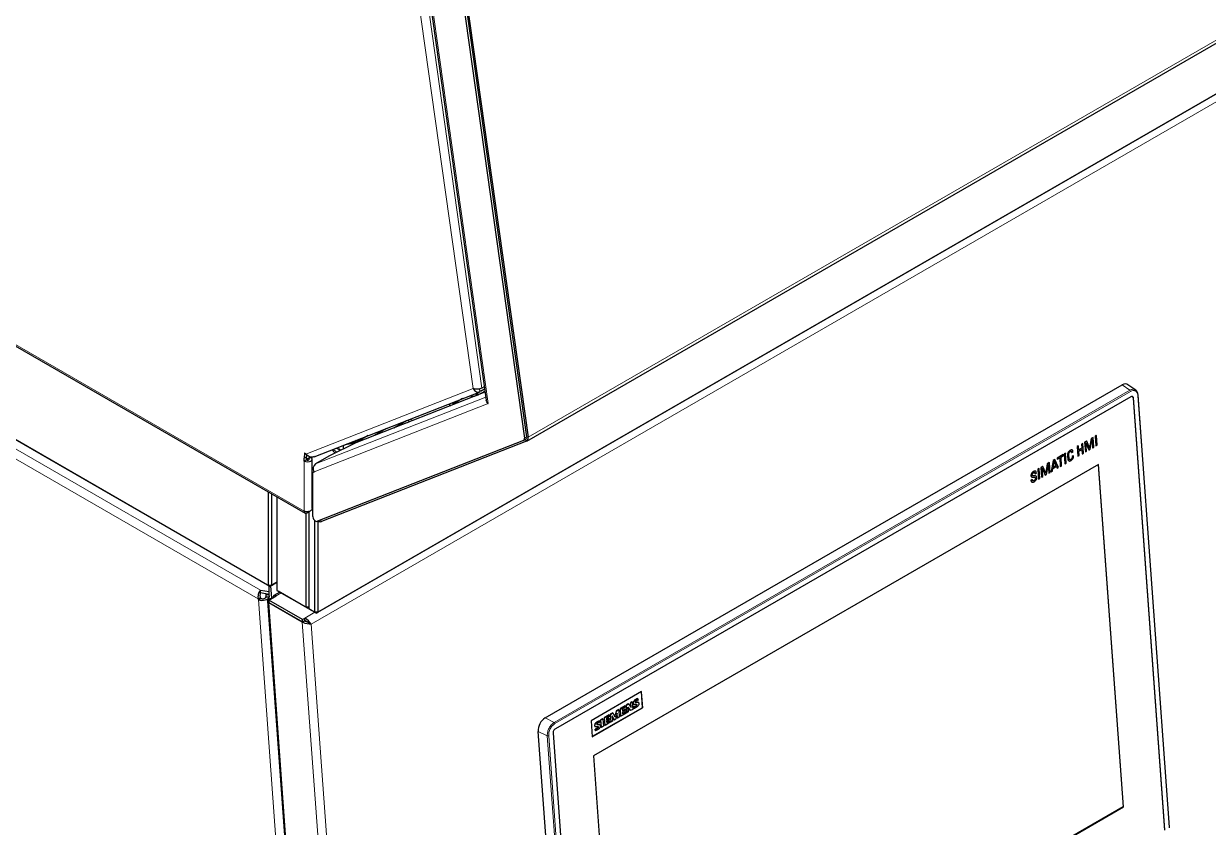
# Model space of a CAD drawing. Header units: millimetres. Extents: x -218071 to -203542, y 15363 to 51382.
# Drawn here: x -217064.8 to -217007.4, y 50936.7 to 50975.7 of the extents above; entities that cross this region are included whole.
import ezdxf

# ---------------------------------------------------------------- set-up
doc = ezdxf.new("R2010")
doc.units = ezdxf.units.MM
doc.header["$LTSCALE"] = 4
doc.layers.add('TPF-EQUIPEMENT', color=7, linetype='Continuous')

msp = doc.modelspace()

# ---------------------------------------------------------------- linework, layer by layer
at = {"layer": 'TPF-EQUIPEMENT', "color": 7, "linetype": 'Continuous', "lineweight": 25}
for p, q in [((-217049.464, 51019.2), (-217040.537, 50955.584)), ((-217049.358, 51019.261), (-217040.431, 50955.645)), ((-217049.283, 51019.203), (-217040.362, 50955.619)), ((-217050.655, 51016.3), (-217042.393, 50957.421)), ((-217121.962, 50992.793), (-217051.172, 50951.937)), ((-217121.746, 50988.141), (-217052.945, 50948.432)), ((-217052.874, 50948.391), (-217121.675, 50988.1)), ((-217040.421, 50955.438), (-216992.373, 50983.168)), ((-217002.899, 50974.639), (-217050.628, 50947.092)), ((-217050.558, 50947.133), (-217002.828, 50974.68)), ((-217039.535, 50942.01), (-217011.559, 50958.156)), ((-217010.903, 50957.911), (-217011.276, 50958.168)), ((-217050.73, 50954.676), (-217042.687, 50957.828)), ((-217042.448, 50957.806), (-217048.717, 50955.349)), ((-217043.187, 50957.632), (-217042.948, 50957.61)), ((-217042.784, 50957.79), (-217042.924, 50957.62)), ((-217042.817, 50957.669), (-217042.454, 50957.856)), ((-217042.661, 50957.841), (-217042.729, 50957.974)), ((-217042.468, 50957.952), (-217042.661, 50957.841)), ((-217042.484, 50958.065), (-217042.6, 50957.998)), ((-217011.134, 50957.587), (-217039.037, 50941.483)), ((-217009.256, 50936.706), (-217010.777, 50957.656)), ((-217044.217, 50957.228), (-217044.098, 50957.16)), ((-217044.049, 50957.294), (-217043.93, 50957.226)), ((-217043.533, 50957.496), (-217043.966, 50957.247)), ((-217011.03, 50957.525), (-217009.51, 50936.577)), ((-217009.483, 50936.565), (-217011.004, 50957.512)), ((-217046.87, 50956.073), (-217046.247, 50956.433)), ((-217046.211, 50956.447), (-217046.092, 50956.378)), ((-217047.227, 50956.049), (-217047.849, 50955.689)), ((-217046.209, 50956.332), (-217046.111, 50956.389)), ((-217040.586, 50955.459), (-217050.571, 50951.545)), ((-217040.434, 50955.431), (-217050.38, 50951.533)), ((-217048.776, 50955.322), (-217049.951, 50954.738)), ((-217048.108, 50955.703), (-217048.733, 50955.343)), ((-217048.606, 50955.416), (-217048.606, 50955.508)), ((-217040.577, 50955.463), (-217040.471, 50955.524)), ((-217013.472, 50955.324), (-217013.529, 50955.291)), ((-217013.529, 50955.291), (-217013.514, 50955.089)), ((-217013.529, 50955.291), (-217013.522, 50955.287)), ((-217013.465, 50955.32), (-217013.522, 50955.287)), ((-217013.522, 50955.287), (-217013.507, 50955.086)), ((-217013.472, 50955.324), (-217013.465, 50955.32)), ((-217013.431, 50954.853), (-217013.465, 50955.32)), ((-217013.285, 50955.432), (-217013.377, 50955.378)), ((-217013.377, 50955.378), (-217013.343, 50954.911)), ((-217013.377, 50955.378), (-217013.37, 50955.375)), ((-217013.278, 50955.428), (-217013.37, 50955.375)), ((-217013.37, 50955.375), (-217013.336, 50954.908)), ((-217013.313, 50955.354), (-217013.162, 50955.009)), ((-217013.283, 50954.939), (-217013.313, 50955.354)), ((-217013.312, 50955.339), (-217013.169, 50955.012)), ((-217013.285, 50955.432), (-217013.278, 50955.428)), ((-217013.138, 50955.101), (-217013.278, 50955.428)), ((-217013.064, 50955.559), (-217013.144, 50955.113)), ((-217013.057, 50955.556), (-217013.138, 50955.101)), ((-217013.108, 50955.04), (-217013.015, 50955.526)), ((-217012.969, 50955.614), (-217013.064, 50955.559)), ((-217013.064, 50955.559), (-217013.057, 50955.556)), ((-217012.962, 50955.611), (-217013.057, 50955.556)), ((-217013.02, 50955.501), (-217012.992, 50955.114)), ((-217013.015, 50955.526), (-217012.984, 50955.111)), ((-217012.969, 50955.614), (-217012.962, 50955.611)), ((-217012.928, 50955.144), (-217012.962, 50955.611)), ((-217012.817, 50955.702), (-217012.873, 50955.669)), ((-217012.873, 50955.669), (-217012.84, 50955.202)), ((-217012.873, 50955.669), (-217012.866, 50955.666)), ((-217012.81, 50955.699), (-217012.866, 50955.666)), ((-217012.866, 50955.666), (-217012.833, 50955.199)), ((-217012.817, 50955.702), (-217012.81, 50955.699)), ((-217012.776, 50955.232), (-217012.81, 50955.699)), ((-217051.201, 50954.854), (-217051.206, 50954.612)), ((-217051.201, 50954.854), (-217051.161, 50954.87)), ((-217051.161, 50954.87), (-217051.126, 50954.803)), ((-217051.098, 50954.77), (-217051.1, 50954.673)), ((-217050.017, 50954.703), (-217050.66, 50954.332)), ((-217049.313, 50955.212), (-217049.327, 50955.226)), ((-217049.313, 50955.055), (-217049.313, 50955.212)), ((-217014.416, 50954.779), (-217014.707, 50954.611)), ((-217014.409, 50954.776), (-217014.7, 50954.607)), ((-217014.522, 50954.656), (-217014.405, 50954.724)), ((-217014.416, 50954.779), (-217014.409, 50954.776)), ((-217014.405, 50954.724), (-217014.409, 50954.776)), ((-217014.308, 50954.841), (-217014.365, 50954.808)), ((-217014.365, 50954.808), (-217014.331, 50954.341)), ((-217014.365, 50954.808), (-217014.358, 50954.805)), ((-217014.301, 50954.838), (-217014.358, 50954.805)), ((-217014.358, 50954.805), (-217014.324, 50954.338)), ((-217014.308, 50954.841), (-217014.301, 50954.838)), ((-217014.267, 50954.371), (-217014.301, 50954.838)), ((-217014.007, 50954.881), (-217014, 50954.877)), ((-217014, 50954.877), (-217013.941, 50954.911)), ((-217013.927, 50954.718), (-217013.986, 50954.684)), ((-217013.92, 50954.715), (-217013.979, 50954.681)), ((-217013.927, 50954.718), (-217013.92, 50954.715)), ((-217013.687, 50955.2), (-217013.743, 50955.167)), ((-217013.743, 50955.167), (-217013.71, 50954.7)), ((-217013.743, 50955.167), (-217013.736, 50955.164)), ((-217013.68, 50955.196), (-217013.736, 50955.164)), ((-217013.736, 50955.164), (-217013.702, 50954.697)), ((-217013.702, 50954.697), (-217013.646, 50954.729)), ((-217013.687, 50955.2), (-217013.68, 50955.196)), ((-217013.665, 50954.995), (-217013.68, 50955.196)), ((-217013.514, 50955.089), (-217013.665, 50955.002)), ((-217013.507, 50955.086), (-217013.665, 50954.995)), ((-217013.661, 50954.943), (-217013.504, 50955.034)), ((-217013.646, 50954.729), (-217013.661, 50954.943)), ((-217013.514, 50955.089), (-217013.507, 50955.086)), ((-217013.51, 50955.03), (-217013.495, 50954.824)), ((-217013.504, 50955.034), (-217013.488, 50954.82)), ((-217013.495, 50954.824), (-217013.488, 50954.82)), ((-217013.488, 50954.82), (-217013.431, 50954.853)), ((-217013.336, 50954.908), (-217013.343, 50954.911)), ((-217013.336, 50954.908), (-217013.283, 50954.939)), ((-217013.169, 50955.012), (-217013.162, 50955.009)), ((-217013.162, 50955.009), (-217013.108, 50955.04)), ((-217012.992, 50955.114), (-217012.984, 50955.111)), ((-217012.984, 50955.111), (-217012.928, 50955.144)), ((-217012.833, 50955.199), (-217012.84, 50955.202)), ((-217012.833, 50955.199), (-217012.776, 50955.232)), ((-217051.1, 50954.673), (-217051.206, 50954.612)), ((-217051.206, 50954.465), (-217051.206, 50954.612)), ((-217051.1, 50954.526), (-217051.206, 50954.465)), ((-217051.1, 50954.526), (-217051.1, 50954.673)), ((-217050.903, 50954.661), (-217051.1, 50954.547)), ((-217050.994, 50954.588), (-217051.1, 50954.526)), ((-217050.994, 50954.588), (-217050.888, 50954.649)), ((-217050.822, 50952.168), (-217050.822, 50954.557)), ((-217012.704, 50954.294), (-217037.184, 50940.165)), ((-217015.407, 50954.207), (-217015.499, 50954.154)), ((-217015.499, 50954.154), (-217015.465, 50953.687)), ((-217015.499, 50954.154), (-217015.492, 50954.151)), ((-217015.4, 50954.204), (-217015.492, 50954.151)), ((-217015.492, 50954.151), (-217015.458, 50953.683)), ((-217015.435, 50954.129), (-217015.284, 50953.784)), ((-217015.405, 50953.714), (-217015.435, 50954.129)), ((-217015.407, 50954.207), (-217015.4, 50954.204)), ((-217015.26, 50953.876), (-217015.4, 50954.204)), ((-217015.186, 50954.335), (-217015.266, 50953.889)), ((-217015.179, 50954.331), (-217015.26, 50953.876)), ((-217015.23, 50953.815), (-217015.136, 50954.302)), ((-217015.09, 50954.39), (-217015.186, 50954.335)), ((-217015.186, 50954.335), (-217015.179, 50954.331)), ((-217015.083, 50954.386), (-217015.179, 50954.331)), ((-217015.141, 50954.276), (-217015.113, 50953.89)), ((-217015.136, 50954.302), (-217015.106, 50953.886)), ((-217015.09, 50954.39), (-217015.083, 50954.386)), ((-217015.049, 50953.919), (-217015.083, 50954.386)), ((-217014.898, 50954.501), (-217015.005, 50953.952)), ((-217014.891, 50954.497), (-217014.998, 50953.949)), ((-217014.915, 50954.113), (-217014.743, 50954.212)), ((-217014.905, 50954.172), (-217014.852, 50954.462)), ((-217014.762, 50954.255), (-217014.905, 50954.172)), ((-217014.904, 50954.18), (-217014.769, 50954.258)), ((-217014.825, 50954.543), (-217014.898, 50954.501)), ((-217014.898, 50954.501), (-217014.891, 50954.497)), ((-217014.818, 50954.539), (-217014.891, 50954.497)), ((-217014.769, 50954.258), (-217014.854, 50954.453)), ((-217014.852, 50954.462), (-217014.762, 50954.255)), ((-217014.825, 50954.543), (-217014.818, 50954.539)), ((-217014.639, 50954.156), (-217014.818, 50954.539)), ((-217014.769, 50954.258), (-217014.762, 50954.255)), ((-217014.748, 50954.209), (-217014.709, 50954.123)), ((-217014.743, 50954.212), (-217014.702, 50954.12)), ((-217014.707, 50954.611), (-217014.704, 50954.559)), ((-217014.707, 50954.611), (-217014.7, 50954.607)), ((-217014.696, 50954.556), (-217014.704, 50954.559)), ((-217014.702, 50954.12), (-217014.639, 50954.156)), ((-217014.696, 50954.556), (-217014.7, 50954.607)), ((-217014.696, 50954.556), (-217014.579, 50954.623)), ((-217014.586, 50954.62), (-217014.556, 50954.211)), ((-217014.579, 50954.623), (-217014.549, 50954.208)), ((-217014.556, 50954.211), (-217014.549, 50954.208)), ((-217014.549, 50954.208), (-217014.492, 50954.241)), ((-217014.492, 50954.241), (-217014.522, 50954.656)), ((-217014.324, 50954.338), (-217014.331, 50954.341)), ((-217014.324, 50954.338), (-217014.267, 50954.371)), ((-217013.986, 50954.684), (-217013.979, 50954.681)), ((-217013.702, 50954.697), (-217013.71, 50954.7)), ((-217012.717, 50954.286), (-217011.513, 50937.701)), ((-217011.499, 50937.694), (-217012.704, 50954.294)), ((-217050.804, 50953.689), (-217050.822, 50953.699)), ((-217050.804, 50953.884), (-217050.804, 50951.804)), ((-217050.741, 50953.954), (-217050.783, 50953.93)), ((-217050.729, 50953.932), (-217050.737, 50953.927)), ((-217050.737, 50953.927), (-217050.729, 50953.93)), ((-217050.729, 50953.93), (-217050.736, 50953.944)), ((-217015.919, 50953.57), (-217015.975, 50953.537)), ((-217015.968, 50953.534), (-217015.912, 50953.567)), ((-217015.919, 50953.57), (-217015.912, 50953.567)), ((-217015.765, 50953.748), (-217015.865, 50953.75)), ((-217015.758, 50953.744), (-217015.858, 50953.747)), ((-217015.784, 50953.857), (-217015.777, 50953.854)), ((-217015.777, 50953.854), (-217015.717, 50953.888)), ((-217015.736, 50953.735), (-217015.765, 50953.748)), ((-217015.765, 50953.748), (-217015.758, 50953.744)), ((-217015.594, 50954.099), (-217015.651, 50954.066)), ((-217015.651, 50954.066), (-217015.617, 50953.599)), ((-217015.651, 50954.066), (-217015.644, 50954.063)), ((-217015.587, 50954.096), (-217015.644, 50954.063)), ((-217015.644, 50954.063), (-217015.61, 50953.596)), ((-217015.61, 50953.596), (-217015.617, 50953.599)), ((-217015.61, 50953.596), (-217015.553, 50953.629)), ((-217015.594, 50954.099), (-217015.587, 50954.096)), ((-217015.553, 50953.629), (-217015.587, 50954.096)), ((-217015.458, 50953.683), (-217015.465, 50953.687)), ((-217015.458, 50953.683), (-217015.405, 50953.714)), ((-217015.434, 50954.114), (-217015.291, 50953.787)), ((-217015.291, 50953.787), (-217015.284, 50953.784)), ((-217015.284, 50953.784), (-217015.23, 50953.815)), ((-217015.113, 50953.89), (-217015.106, 50953.886)), ((-217015.106, 50953.886), (-217015.049, 50953.919)), ((-217015.005, 50953.952), (-217014.998, 50953.949)), ((-217014.998, 50953.949), (-217014.94, 50953.982)), ((-217014.94, 50953.982), (-217014.915, 50954.113)), ((-217014.709, 50954.123), (-217014.702, 50954.12)), ((-217050.804, 50953.526), (-217050.822, 50953.536)), ((-217050.804, 50953.509), (-217050.822, 50953.52)), ((-217050.804, 50953.346), (-217050.822, 50953.356)), ((-217050.822, 50953.287), (-217050.804, 50953.276)), ((-217050.804, 50953.23), (-217050.822, 50953.241)), ((-217050.822, 50953.181), (-217050.804, 50953.191)), ((-217050.804, 50953.073), (-217050.822, 50953.083)), ((-217050.822, 50953.023), (-217050.804, 50953.033)), ((-217015.975, 50953.537), (-217015.968, 50953.534)), ((-217015.936, 50953.442), (-217015.927, 50953.438)), ((-217052.945, 50948.432), (-217052.945, 50952.96)), ((-217052.803, 50952.879), (-217052.803, 50948.432)), ((-217052.537, 50952.725), (-217052.537, 50948.194)), ((-217050.804, 50952.87), (-217050.822, 50952.86)), ((-217050.822, 50952.757), (-217050.804, 50952.746)), ((-217050.804, 50952.583), (-217050.822, 50952.593)), ((-217051.123, 50947.377), (-217051.123, 50951.932)), ((-217050.982, 50952.022), (-217050.982, 50947.296)), ((-217050.699, 50947.133), (-217050.699, 50951.586)), ((-217050.558, 50951.55), (-217050.558, 50947.133)), ((-217052.803, 50948.432), (-217052.945, 50948.432)), ((-217052.945, 50948.432), (-217052.874, 50948.391)), ((-217052.916, 50948.14), (-217052.915, 50948.415)), ((-217052.916, 50948.017), (-217052.914, 50948.415)), ((-217052.591, 50948.555), (-217052.874, 50948.391)), ((-217052.803, 50948.432), (-217052.874, 50948.391)), ((-217052.783, 50947.812), (-217052.827, 50948.418)), ((-217052.803, 50948.432), (-217052.537, 50948.586)), ((-217052.537, 50948.586), (-217052.591, 50948.555)), ((-217053.335, 50947.841), (-217053.441, 50947.78)), ((-217053.335, 50948.086), (-217053.335, 50948.208)), ((-217053.335, 50948.208), (-217052.916, 50948.14)), ((-217053.335, 50948.086), (-217052.916, 50948.017)), ((-217053.321, 50947.807), (-217053.335, 50947.841)), ((-217053.074, 50948.043), (-217053.074, 50947.984)), ((-217053.074, 50947.984), (-217052.924, 50947.992)), ((-217053.074, 50947.984), (-217053.065, 50947.876)), ((-217053.065, 50947.876), (-217052.916, 50947.884)), ((-217052.928, 50947.728), (-217052.574, 50947.932)), ((-217052.924, 50948.018), (-217052.924, 50947.992)), ((-217052.924, 50947.992), (-217052.916, 50947.884)), ((-217052.916, 50948.017), (-217052.916, 50948.14)), ((-217052.395, 50948.112), (-217052.687, 50947.943)), ((-217052.537, 50948.194), (-217051.123, 50947.377)), ((-217052.537, 50948.194), (-217052.467, 50948.153)), ((-217051.052, 50947.337), (-217052.467, 50948.153)), ((-217053.427, 50947.746), (-217053.441, 50947.78)), ((-217053.427, 50947.746), (-217053.321, 50947.807)), ((-217052.993, 50947.67), (-217048.012, 50879.037)), ((-217051.298, 50946.788), (-217052.928, 50947.728)), ((-217052.928, 50947.728), (-217052.928, 50947.606)), ((-217052.928, 50947.606), (-217051.298, 50946.665)), ((-217052.918, 50947.6), (-217052.928, 50947.594)), ((-217051.306, 50946.658), (-217052.928, 50947.594)), ((-217050.982, 50947.377), (-217051.123, 50947.377)), ((-217051.052, 50947.337), (-217051.123, 50947.377)), ((-217051.052, 50947.337), (-217050.982, 50947.377)), ((-217050.982, 50947.377), (-217051.052, 50947.337)), ((-217050.982, 50947.296), (-217050.699, 50947.133)), ((-217050.911, 50947.255), (-217050.982, 50947.296)), ((-217050.628, 50947.092), (-217050.911, 50947.255)), ((-217051.2, 50946.719), (-217051.306, 50946.658)), ((-217051.298, 50946.788), (-217051.182, 50946.854)), ((-217051.298, 50946.665), (-217051.298, 50946.788)), ((-217051.298, 50946.665), (-217051.182, 50946.732)), ((-217051.187, 50946.713), (-217051.279, 50946.646)), ((-217051.2, 50946.719), (-217051.202, 50946.72)), ((-217051.182, 50946.732), (-217051.182, 50946.854)), ((-217051.104, 50946.691), (-217051.12, 50946.682)), ((-217050.558, 50947.133), (-217050.699, 50947.133)), ((-217050.628, 50947.092), (-217050.699, 50947.133)), ((-217050.628, 50947.092), (-217050.558, 50947.133)), ((-217050.954, 50946.602), (-217051.008, 50946.628)), ((-217050.954, 50946.602), (-217050.874, 50946.564)), ((-217034.861, 50943.284), (-217037.308, 50941.872)), ((-217034.874, 50943.277), (-217034.818, 50942.507)), ((-217034.804, 50942.5), (-217034.861, 50943.284)), ((-217035.5, 50942.693), (-217035.606, 50942.632)), ((-217035.592, 50942.626), (-217035.486, 50942.687)), ((-217035.486, 50942.687), (-217035.5, 50942.693)), ((-217035.486, 50942.687), (-217035.357, 50942.515)), ((-217035.324, 50942.795), (-217035.389, 50942.758)), ((-217035.389, 50942.758), (-217035.372, 50942.535)), ((-217035.374, 50942.751), (-217035.389, 50942.758)), ((-217035.374, 50942.751), (-217035.31, 50942.788)), ((-217035.357, 50942.515), (-217035.374, 50942.751)), ((-217035.31, 50942.788), (-217035.324, 50942.795)), ((-217035.31, 50942.788), (-217035.283, 50942.426)), ((-217035.235, 50942.667), (-217035.218, 50942.658)), ((-217035.03, 50942.942), (-217035.044, 50942.949)), ((-217035.03, 50942.942), (-217035.025, 50942.872)), ((-217035.013, 50942.763), (-217035.03, 50942.772)), ((-217034.818, 50942.507), (-217037.252, 50941.103)), ((-217037.251, 50941.088), (-217034.804, 50942.5)), ((-217036.434, 50942.154), (-217036.669, 50942.019)), ((-217036.655, 50942.012), (-217036.42, 50942.148)), ((-217036.415, 50942.081), (-217036.56, 50941.998)), ((-217036.42, 50942.148), (-217036.434, 50942.154)), ((-217036.42, 50942.148), (-217036.415, 50942.081)), ((-217036.256, 50942.257), (-217036.374, 50942.189)), ((-217036.374, 50942.189), (-217036.348, 50941.826)), ((-217036.36, 50942.182), (-217036.374, 50942.189)), ((-217036.36, 50942.182), (-217036.242, 50942.25)), ((-217036.334, 50941.819), (-217036.36, 50942.182)), ((-217036.177, 50941.906), (-217036.287, 50942.105)), ((-217036.287, 50942.105), (-217036.269, 50941.857)), ((-217036.285, 50942.083), (-217036.191, 50941.913)), ((-217036.242, 50942.25), (-217036.256, 50942.257)), ((-217036.242, 50942.25), (-217036.145, 50942.069)), ((-217036.091, 50942.352), (-217036.156, 50942.089)), ((-217036.145, 50942.069), (-217036.077, 50942.345)), ((-217036.045, 50942.244), (-217036.121, 50941.938)), ((-217035.979, 50942.417), (-217036.091, 50942.352)), ((-217036.077, 50942.345), (-217036.091, 50942.352)), ((-217036.077, 50942.345), (-217035.965, 50942.41)), ((-217036.056, 50942.202), (-217036.041, 50942.003)), ((-217036.027, 50941.996), (-217036.045, 50942.244)), ((-217035.965, 50942.41), (-217035.979, 50942.417)), ((-217035.965, 50942.41), (-217035.939, 50942.047)), ((-217035.665, 50942.598), (-217035.9, 50942.463)), ((-217035.9, 50942.463), (-217035.873, 50942.1)), ((-217035.886, 50942.456), (-217035.9, 50942.463)), ((-217035.886, 50942.456), (-217035.651, 50942.591)), ((-217035.859, 50942.093), (-217035.886, 50942.456)), ((-217035.873, 50942.1), (-217035.859, 50942.093)), ((-217035.621, 50942.231), (-217035.859, 50942.093)), ((-217035.646, 50942.525), (-217035.791, 50942.442)), ((-217035.791, 50942.442), (-217035.785, 50942.36)), ((-217035.673, 50942.44), (-217035.786, 50942.375)), ((-217035.785, 50942.36), (-217035.659, 50942.433)), ((-217035.654, 50942.373), (-217035.78, 50942.3)), ((-217035.78, 50942.3), (-217035.774, 50942.215)), ((-217035.64, 50942.307), (-217035.775, 50942.229)), ((-217035.774, 50942.215), (-217035.626, 50942.301)), ((-217035.659, 50942.433), (-217035.673, 50942.44)), ((-217035.651, 50942.591), (-217035.665, 50942.598)), ((-217035.659, 50942.433), (-217035.654, 50942.373)), ((-217035.651, 50942.591), (-217035.646, 50942.525)), ((-217035.626, 50942.301), (-217035.64, 50942.307)), ((-217035.626, 50942.301), (-217035.621, 50942.231)), ((-217035.606, 50942.632), (-217035.579, 50942.27)), ((-217035.592, 50942.626), (-217035.606, 50942.632)), ((-217035.565, 50942.263), (-217035.592, 50942.626)), ((-217035.579, 50942.27), (-217035.565, 50942.263)), ((-217035.501, 50942.3), (-217035.565, 50942.263)), ((-217035.386, 50942.367), (-217035.518, 50942.54)), ((-217035.518, 50942.54), (-217035.501, 50942.3)), ((-217035.517, 50942.527), (-217035.4, 50942.373)), ((-217035.386, 50942.367), (-217035.4, 50942.373)), ((-217035.283, 50942.426), (-217035.386, 50942.367)), ((-217035.244, 50942.546), (-217035.238, 50942.473)), ((-217035.23, 50942.539), (-217035.244, 50942.546)), ((-217035.238, 50942.473), (-217035.224, 50942.466)), ((-217035.224, 50942.466), (-217035.23, 50942.539)), ((-217034.818, 50942.507), (-217034.804, 50942.5)), ((-217037.308, 50941.872), (-217037.251, 50941.088)), ((-217037.105, 50941.588), (-217037.087, 50941.579)), ((-217036.9, 50941.863), (-217036.914, 50941.87)), ((-217036.9, 50941.863), (-217036.894, 50941.793)), ((-217036.882, 50941.684), (-217036.9, 50941.693)), ((-217036.748, 50941.973), (-217036.842, 50941.919)), ((-217036.842, 50941.919), (-217036.815, 50941.556)), ((-217036.828, 50941.912), (-217036.842, 50941.919)), ((-217036.828, 50941.912), (-217036.734, 50941.966)), ((-217036.801, 50941.55), (-217036.828, 50941.912)), ((-217036.815, 50941.556), (-217036.801, 50941.55)), ((-217036.707, 50941.604), (-217036.801, 50941.55)), ((-217036.734, 50941.966), (-217036.748, 50941.973)), ((-217036.734, 50941.966), (-217036.707, 50941.604)), ((-217036.669, 50942.019), (-217036.643, 50941.656)), ((-217036.655, 50942.012), (-217036.669, 50942.019)), ((-217036.629, 50941.649), (-217036.655, 50942.012)), ((-217036.643, 50941.656), (-217036.629, 50941.649)), ((-217036.39, 50941.787), (-217036.629, 50941.649)), ((-217036.56, 50941.998), (-217036.554, 50941.916)), ((-217036.442, 50941.996), (-217036.555, 50941.931)), ((-217036.554, 50941.916), (-217036.428, 50941.989)), ((-217036.423, 50941.929), (-217036.549, 50941.856)), ((-217036.549, 50941.856), (-217036.543, 50941.771)), ((-217036.409, 50941.863), (-217036.544, 50941.785)), ((-217036.543, 50941.771), (-217036.395, 50941.857)), ((-217036.428, 50941.989), (-217036.442, 50941.996)), ((-217036.428, 50941.989), (-217036.423, 50941.929)), ((-217036.395, 50941.857), (-217036.409, 50941.863)), ((-217036.395, 50941.857), (-217036.39, 50941.787)), ((-217036.348, 50941.826), (-217036.334, 50941.819)), ((-217036.269, 50941.857), (-217036.334, 50941.819)), ((-217036.177, 50941.906), (-217036.191, 50941.913)), ((-217036.121, 50941.938), (-217036.177, 50941.906)), ((-217036.027, 50941.996), (-217036.041, 50942.003)), ((-217035.939, 50942.047), (-217036.027, 50941.996)), ((-217038.342, 50920.323), (-217039.869, 50941.358)), ((-217039.146, 50941.27), (-217037.626, 50920.322)), ((-217037.113, 50941.467), (-217037.108, 50941.394)), ((-217037.099, 50941.46), (-217037.113, 50941.467)), ((-217037.108, 50941.394), (-217037.094, 50941.387)), ((-217037.094, 50941.387), (-217037.099, 50941.46)), ((-217037.184, 50940.165), (-217035.979, 50923.566)), ((-217011.513, 50937.701), (-217035.98, 50923.58)), ((-217035.979, 50923.566), (-217011.499, 50937.694)), ((-217011.499, 50937.694), (-217011.513, 50937.701))]:
    msp.add_line(p, q, dxfattribs=at)
at = {"layer": 'TPF-EQUIPEMENT', "color": 8, "linetype": 'Continuous', "lineweight": 18}
for p, q in [((-217043.025, 50957.978), (-217051.528, 51018.577)), ((-217051.071, 51018.364), (-217042.6, 50957.998)), ((-217050.575, 51016.258), (-217042.296, 50957.251)), ((-217122.008, 50992.896), (-217051.206, 50952.033)), ((-217121.994, 50987.834), (-217053.335, 50948.208)), ((-217053.441, 50947.78), (-217122.15, 50987.435)), ((-217040.362, 50955.619), (-216992.314, 50983.35)), ((-217003.039, 50974.172), (-217050.874, 50946.564)), ((-217011.559, 50958.156), (-217011.187, 50957.9)), ((-217051.126, 50954.803), (-217043.025, 50957.978)), ((-217011.187, 50957.9), (-217039.092, 50941.795)), ((-217039.056, 50941.737), (-217011.152, 50957.842)), ((-217010.792, 50957.636), (-217009.271, 50936.686)), ((-217042.296, 50957.251), (-217050.736, 50953.944)), ((-217050.66, 50954.332), (-217042.414, 50957.564)), ((-217011.004, 50957.512), (-217011.03, 50957.525)), ((-217046.071, 50956.502), (-217045.952, 50956.433)), ((-217040.537, 50955.584), (-217040.431, 50955.645)), ((-217040.434, 50955.431), (-217040.479, 50955.519)), ((-217040.431, 50955.645), (-217040.362, 50955.619)), ((-217051.206, 50952.033), (-217051.206, 50954.465)), ((-217050.994, 50954.526), (-217050.994, 50954.588)), ((-217015.865, 50953.75), (-217015.858, 50953.747)), ((-217050.417, 50951.605), (-217050.38, 50951.533)), ((-217052.908, 50947.772), (-217052.916, 50947.884)), ((-217052.329, 50948.074), (-217052.574, 50947.932)), ((-217048.465, 50879.372), (-217053.427, 50947.746)), ((-217052.928, 50947.594), (-217047.946, 50878.962)), ((-217051.182, 50946.854), (-217050.699, 50947.133)), ((-217046.325, 50878.026), (-217051.306, 50946.658)), ((-217051.035, 50946.65), (-217051.044, 50946.645)), ((-217050.874, 50946.564), (-217045.91, 50878.164)), ((-217039.092, 50941.795), (-217039.535, 50942.01)), ((-217039.869, 50941.358), (-217039.426, 50941.144)), ((-217039.426, 50941.144), (-217037.905, 50920.193)), ((-217037.838, 50920.198), (-217039.359, 50941.149))]:
    msp.add_line(p, q, dxfattribs=at)
at = {"layer": 'TPF-EQUIPEMENT', "color": 7, "linetype": 'Continuous', "lineweight": 25, "flags": 128}
for points in [[(-217049.151, 50955.295), (-217049.099, 50955.297), (-217049.035, 50955.304)], [(-217051.206, 50954.465), (-217051.133, 50954.437), (-217051.047, 50954.427), (-217050.961, 50954.437), (-217050.888, 50954.465), (-217050.839, 50954.507), (-217050.822, 50954.557), (-217050.839, 50954.607), (-217050.888, 50954.649)], [(-217051.1, 50954.526), (-217051.076, 50954.517), (-217051.047, 50954.514), (-217051.018, 50954.517), (-217050.994, 50954.526), (-217050.978, 50954.54), (-217050.972, 50954.557), (-217050.978, 50954.573), (-217050.994, 50954.588)], [(-217050.804, 50951.804), (-217050.798, 50951.755), (-217050.782, 50951.704), (-217050.756, 50951.653), (-217050.722, 50951.609), (-217050.684, 50951.573), (-217050.644, 50951.55), (-217050.605, 50951.54), (-217050.571, 50951.545)], [(-217053.427, 50947.746), (-217053.357, 50947.722), (-217053.274, 50947.711), (-217053.186, 50947.713), (-217053.101, 50947.729), (-217053.026, 50947.756), (-217052.966, 50947.794), (-217052.929, 50947.837), (-217052.916, 50947.884)], [(-217053.321, 50947.807), (-217053.286, 50947.795), (-217053.245, 50947.79), (-217053.201, 50947.791), (-217053.158, 50947.799), (-217053.12, 50947.812), (-217053.091, 50947.831), (-217053.072, 50947.853), (-217053.065, 50947.876)], [(-217052.574, 50947.932), (-217052.635, 50947.953), (-217052.687, 50947.943), (-217052.721, 50947.904), (-217052.733, 50947.84)], [(-217052.801, 50947.801), (-217052.854, 50947.791), (-217052.927, 50947.761), (-217052.976, 50947.721), (-217052.993, 50947.674), (-217052.976, 50947.63), (-217052.928, 50947.594)]]:
    msp.add_lwpolyline(points, dxfattribs=at)
at = {"layer": 'TPF-EQUIPEMENT', "color": 8, "linetype": 'Continuous', "lineweight": 18}
for centre, radius, start, end in [((-217011.229, 50957.835), 0.0777, 5.68589, 57.20262), ((-217010.801, 50957.658), 0.0238, 292.54405, 356.06502), ((-217049.422, 50955.305), 0.453, 215.31739, 243.35417), ((-217039.134, 50941.73), 0.0777, 5.68589, 57.20262), ((-217039.398, 50941.224), 0.0848, 250.78514, 297.73794)]:
    msp.add_arc(centre, radius, start, end, dxfattribs=at)
at = {"layer": 'TPF-EQUIPEMENT', "color": 7, "linetype": 'Continuous', "lineweight": 25}
for centre, radius, start, end in [((-217010.797, 50957.653), 0.02, 8.62188, 65.80496), ((-217049.073, 50955.795), 0.492, 274.52613, 318.61156), ((-217048.41, 50954.599), 0.81, 112.2631, 116.85157), ((-217040.642, 50955.552), 0.109, 300.82863, 17.03619), ((-217040.54, 50955.614), 0.113, 307.88446, 16.18504), ((-217040.518, 50955.571), 0.164, 300.82863, 17.03619), ((-217049.399, 50953.621), 1.247, 116.32164, 119.7519), ((-217050.486, 50954.097), 0.293, 126.41196, 211.5311), ((-217050.761, 50953.892), 0.0431, 55.52926, 189.89434), ((-217050.425, 50951.699), 0.172, 232.96143, 285.10478), ((-217009.28, 50936.708), 0.0238, 292.54405, 356.06502)]:
    msp.add_arc(centre, radius, start, end, dxfattribs=at)
for centre, major_axis, ratio, start_param, end_param in [((-217011.53, 50957.711), (0.226, 0.473), 0.620844, 6.185153, 7.017701), ((-217051.113, 50947.036), (0.071, 0.324), 0.366555, 2.996661, 3.116496), ((-217051.086, 50946.665), (0.156, -0.074), 0.000293, 0.979203, 2.276491), ((-217051.086, 50946.665), (0.231, -0.211), 0.310866, 0.774437, 2.257967), ((-217051.086, 50946.665), (0.149, -0.087), 0.075779, 0.829529, 2.313059), ((-217051.113, 50947.036), (0.184, 0.383), 0.577305, 3.097937, 3.217771), ((-217051.086, 50946.665), (0.305, -0.069), 0.241287, 4.079977, 5.530939), ((-217039.5, 50941.568), (0.223, 0.47), 0.630305, 0.74045, 2.303651)]:
    msp.add_ellipse(centre, major_axis=major_axis, ratio=ratio, start_param=start_param, end_param=end_param, dxfattribs=at)
for points in [[(-217042.6, 50957.998), (-217042.632, 50957.985), (-217042.694, 50957.959), (-217042.813, 50957.943), (-217042.932, 50957.947), (-217042.994, 50957.968), (-217043.025, 50957.978)], [(-217050.822, 50952.168), (-217050.825, 50952.149), (-217050.832, 50952.11), (-217050.884, 50952.059), (-217050.959, 50952.023), (-217051.047, 50952.006), (-217051.136, 50952.008), (-217051.183, 50952.025), (-217051.206, 50952.033)]]:
    msp.add_open_spline(points, degree=3, dxfattribs=at)
for points, knots in [([(-217043.025, 50957.978), (-217043.003, 50957.946), (-217042.958, 50957.881), (-217042.86, 50957.823), (-217042.765, 50957.803), (-217042.712, 50957.824), (-217042.69, 50957.832)], [0, 0, 0, 0, 0.271019, 0.542039, 0.813058, 1, 1, 1, 1]), ([(-217011.004, 50957.512), (-217011.008, 50957.533), (-217011.015, 50957.572), (-217011.051, 50957.6), (-217011.091, 50957.606), (-217011.12, 50957.594), (-217011.134, 50957.587)], [0, 0, 0, 0, 0.289674, 0.554232, 0.770131, 1, 1, 1, 1]), ([(-217011.079, 50957.606), (-217011.074, 50957.605), (-217011.058, 50957.6), (-217011.039, 50957.572), (-217011.033, 50957.541), (-217011.03, 50957.525)], [0, 0, 0, 0, 0.160263, 0.566972, 1, 1, 1, 1]), ([(-217010.789, 50957.672), (-217010.792, 50957.701), (-217010.799, 50957.758), (-217010.835, 50957.852), (-217010.885, 50957.893), (-217010.917, 50957.92)], [0, 0, 0, 0, 0.261063, 0.515059, 1, 1, 1, 1]), ([(-217042.296, 50957.251), (-217042.322, 50957.278), (-217042.372, 50957.329), (-217042.385, 50957.391), (-217042.392, 50957.421)], [0, 0, 0, 0, 0.524093, 1, 1, 1, 1]), ([(-217042.313, 50957.273), (-217042.313, 50957.272), (-217042.309, 50957.264), (-217042.302, 50957.257), (-217042.296, 50957.251)], [0, 0, 0, 0, 0.127358, 1, 1, 1, 1]), ([(-217049.035, 50955.304), (-217049.111, 50955.286), (-217049.207, 50955.263), (-217049.296, 50955.221), (-217049.313, 50955.212)], [0, 0, 0, 0, 0.801462, 1, 1, 1, 1]), ([(-217048.819, 50955.301), (-217048.88, 50955.308), (-217048.951, 50955.317), (-217049.025, 50955.306), (-217049.035, 50955.304)], [0, 0, 0, 0, 0.865574, 1, 1, 1, 1]), ([(-217048.694, 50955.474), (-217048.71, 50955.434), (-217048.727, 50955.393), (-217048.743, 50955.34), (-217048.744, 50955.338)], [0, 0, 0, 0, 0.950112, 1, 1, 1, 1]), ([(-217050.731, 50954.68), (-217050.753, 50954.671), (-217050.807, 50954.649), (-217050.905, 50954.656), (-217051.009, 50954.694), (-217051.083, 50954.75), (-217051.116, 50954.791), (-217051.126, 50954.803)], [0, 0, 0, 0, 0.160149, 0.404498, 0.648846, 0.893195, 1, 1, 1, 1]), ([(-217049.845, 50955.023), (-217049.841, 50955.012), (-217049.826, 50954.971), (-217049.78, 50954.915), (-217049.728, 50954.876), (-217049.706, 50954.86)], [0, 0, 0, 0, 0.172932, 0.653948, 1, 1, 1, 1]), ([(-217013.981, 50955.003), (-217013.991, 50955.007), (-217014.012, 50955.014), (-217014.069, 50954.992), (-217014.128, 50954.955), (-217014.177, 50954.895), (-217014.2, 50954.841), (-217014.209, 50954.781), (-217014.204, 50954.695), (-217014.198, 50954.594), (-217014.184, 50954.503), (-217014.158, 50954.484), (-217014.154, 50954.481)], [0, 0, 0, 0, 0.060018, 0.133344, 0.295626, 0.366303, 0.433521, 0.511002, 0.605803, 0.808205, 0.967794, 1, 1, 1, 1]), ([(-217013.974, 50955), (-217013.984, 50955.003), (-217014.005, 50955.011), (-217014.062, 50954.989), (-217014.121, 50954.952), (-217014.17, 50954.892), (-217014.193, 50954.838), (-217014.202, 50954.777), (-217014.197, 50954.692), (-217014.192, 50954.589), (-217014.174, 50954.498), (-217014.138, 50954.467), (-217014.105, 50954.463), (-217014.058, 50954.481), (-217014.003, 50954.511), (-217013.955, 50954.561), (-217013.929, 50954.615), (-217013.919, 50954.665), (-217013.92, 50954.697), (-217013.92, 50954.715)], [0, 0, 0, 0, 0.038294, 0.085079, 0.188623, 0.233718, 0.276606, 0.326042, 0.38653, 0.51567, 0.617496, 0.654023, 0.691214, 0.737753, 0.812693, 0.87417, 0.911697, 0.952245, 1, 1, 1, 1]), ([(-217014.141, 50954.817), (-217014.14, 50954.823), (-217014.139, 50954.835), (-217014.136, 50954.848), (-217014.134, 50954.855)], [0, 0, 0, 0, 0.474115, 1, 1, 1, 1]), ([(-217013.979, 50954.681), (-217013.978, 50954.668), (-217013.978, 50954.646), (-217013.985, 50954.611), (-217014.001, 50954.579), (-217014.023, 50954.554), (-217014.048, 50954.538), (-217014.072, 50954.528), (-217014.095, 50954.526), (-217014.112, 50954.54), (-217014.127, 50954.578), (-217014.133, 50954.646), (-217014.14, 50954.729), (-217014.141, 50954.789), (-217014.141, 50954.817)], [0, 0, 0, 0, 0.0682954, 0.1264372, 0.1799283, 0.2343591, 0.2964296, 0.3529605, 0.3996462, 0.454336, 0.5209717, 0.6630417, 0.844943, 1, 1, 1, 1]), ([(-217014.134, 50954.855), (-217014.133, 50954.857), (-217014.132, 50954.864), (-217014.126, 50954.874), (-217014.115, 50954.891), (-217014.098, 50954.91), (-217014.077, 50954.926), (-217014.056, 50954.937), (-217014.037, 50954.942), (-217014.021, 50954.942), (-217014.012, 50954.933), (-217014.006, 50954.922), (-217014.002, 50954.903), (-217014.001, 50954.887), (-217014, 50954.877)], [0, 0, 0, 0, 0.034386, 0.076338, 0.127819, 0.265558, 0.362654, 0.47369, 0.579985, 0.670775, 0.730337, 0.790086, 0.87081, 1, 1, 1, 1]), ([(-217014.028, 50954.943), (-217014.028, 50954.943), (-217014.024, 50954.943), (-217014.019, 50954.936), (-217014.013, 50954.926), (-217014.009, 50954.906), (-217014.008, 50954.89), (-217014.007, 50954.881)], [0, 0, 0, 0, 0.007862, 0.187354, 0.367411, 0.610678, 1, 1, 1, 1]), ([(-217013.941, 50954.911), (-217013.944, 50954.934), (-217013.947, 50954.971), (-217013.967, 50954.992), (-217013.974, 50955)], [0, 0, 0, 0, 0.621004, 1, 1, 1, 1]), ([(-217013.986, 50954.684), (-217013.985, 50954.672), (-217013.985, 50954.649), (-217013.992, 50954.614), (-217014.008, 50954.582), (-217014.03, 50954.557), (-217014.055, 50954.541), (-217014.079, 50954.532), (-217014.1, 50954.529), (-217014.109, 50954.537), (-217014.113, 50954.541)], [0, 0, 0, 0, 0.154742, 0.286479, 0.407679, 0.531007, 0.671645, 0.799732, 0.905512, 1, 1, 1, 1]), ([(-217015.773, 50953.978), (-217015.779, 50953.98), (-217015.797, 50953.985), (-217015.838, 50953.969), (-217015.883, 50953.943), (-217015.922, 50953.908), (-217015.95, 50953.872), (-217015.971, 50953.831), (-217015.98, 50953.79), (-217015.981, 50953.751), (-217015.972, 50953.717), (-217015.954, 50953.696), (-217015.938, 50953.691), (-217015.931, 50953.689)], [0, 0, 0, 0, 0.051846, 0.175904, 0.32112, 0.41904, 0.509383, 0.594529, 0.679208, 0.762366, 0.847056, 0.93448, 1, 1, 1, 1]), ([(-217015.717, 50953.888), (-217015.719, 50953.901), (-217015.721, 50953.925), (-217015.732, 50953.954), (-217015.751, 50953.975), (-217015.785, 50953.982), (-217015.831, 50953.966), (-217015.876, 50953.94), (-217015.915, 50953.905), (-217015.943, 50953.869), (-217015.964, 50953.828), (-217015.973, 50953.786), (-217015.974, 50953.747), (-217015.965, 50953.713), (-217015.944, 50953.69), (-217015.924, 50953.684), (-217015.913, 50953.681)], [0, 0, 0, 0, 0.0675108, 0.1257343, 0.1782712, 0.2573136, 0.3510364, 0.4607429, 0.5347196, 0.6029711, 0.6672964, 0.7312696, 0.7940931, 0.858075, 0.9241213, 1, 1, 1, 1]), ([(-217015.928, 50953.438), (-217015.914, 50953.436), (-217015.883, 50953.431), (-217015.827, 50953.459), (-217015.776, 50953.493), (-217015.736, 50953.536), (-217015.711, 50953.578), (-217015.698, 50953.625), (-217015.696, 50953.669), (-217015.704, 50953.708), (-217015.726, 50953.735), (-217015.747, 50953.741), (-217015.758, 50953.744)], [0, 0, 0, 0, 0.111474, 0.253072, 0.398325, 0.489157, 0.570646, 0.650498, 0.739463, 0.822306, 0.905656, 1, 1, 1, 1]), ([(-217015.858, 50953.747), (-217015.867, 50953.748), (-217015.883, 50953.749), (-217015.901, 50953.759), (-217015.913, 50953.775), (-217015.916, 50953.8), (-217015.913, 50953.829), (-217015.896, 50953.862), (-217015.871, 50953.888), (-217015.845, 50953.904), (-217015.823, 50953.912), (-217015.807, 50953.914), (-217015.794, 50953.909), (-217015.785, 50953.897), (-217015.779, 50953.878), (-217015.777, 50953.863), (-217015.777, 50953.854)], [0, 0, 0, 0, 0.094916, 0.172383, 0.237748, 0.299039, 0.380792, 0.459696, 0.548083, 0.652208, 0.714872, 0.768565, 0.817209, 0.867771, 0.927593, 1, 1, 1, 1]), ([(-217015.913, 50953.681), (-217015.895, 50953.681), (-217015.861, 50953.68), (-217015.828, 50953.68), (-217015.813, 50953.679)], [0, 0, 0, 0, 0.560598, 1, 1, 1, 1]), ([(-217015.813, 50953.679), (-217015.804, 50953.678), (-217015.788, 50953.677), (-217015.769, 50953.666), (-217015.758, 50953.649), (-217015.755, 50953.624), (-217015.758, 50953.594), (-217015.773, 50953.561), (-217015.799, 50953.533), (-217015.83, 50953.511), (-217015.862, 50953.497), (-217015.891, 50953.501), (-217015.909, 50953.527), (-217015.911, 50953.553), (-217015.912, 50953.567)], [0, 0, 0, 0, 0.088698, 0.161087, 0.222428, 0.280306, 0.356858, 0.428627, 0.50978, 0.611176, 0.71441, 0.804714, 0.893922, 1, 1, 1, 1]), ([(-217015.865, 50953.75), (-217015.874, 50953.751), (-217015.886, 50953.751), (-217015.895, 50953.757), (-217015.897, 50953.758)], [0, 0, 0, 0, 0.768741, 1, 1, 1, 1]), ([(-217015.779, 50953.669), (-217015.778, 50953.669), (-217015.772, 50953.665), (-217015.765, 50953.652), (-217015.762, 50953.627), (-217015.765, 50953.597), (-217015.78, 50953.564), (-217015.806, 50953.536), (-217015.836, 50953.515), (-217015.865, 50953.501), (-217015.878, 50953.504), (-217015.882, 50953.505)], [0, 0, 0, 0, 0.01986, 0.12102, 0.216469, 0.342713, 0.461069, 0.5949, 0.762117, 0.932363, 1, 1, 1, 1]), ([(-217015.806, 50953.913), (-217015.805, 50953.913), (-217015.799, 50953.911), (-217015.792, 50953.9), (-217015.786, 50953.882), (-217015.784, 50953.866), (-217015.784, 50953.857)], [0, 0, 0, 0, 0.087874, 0.340182, 0.638689, 1, 1, 1, 1]), ([(-217015.975, 50953.537), (-217015.972, 50953.513), (-217015.968, 50953.48), (-217015.949, 50953.451), (-217015.939, 50953.445), (-217015.935, 50953.442)], [0, 0, 0, 0, 0.615562, 0.814037, 1, 1, 1, 1]), ([(-217015.928, 50953.438), (-217015.934, 50953.442), (-217015.946, 50953.451), (-217015.962, 50953.483), (-217015.965, 50953.514), (-217015.968, 50953.534)], [0, 0, 0, 0, 0.237767, 0.500146, 1, 1, 1, 1]), ([(-217051.206, 50952.033), (-217051.206, 50952.011), (-217051.205, 50951.968), (-217051.175, 50951.932), (-217051.128, 50951.925), (-217051.073, 50951.952), (-217051.031, 50951.986), (-217051.014, 50952.013), (-217051.012, 50952.016)], [0, 0, 0, 0, 0.195704, 0.391409, 0.587113, 0.782817, 0.978522, 1, 1, 1, 1]), ([(-217053.335, 50948.208), (-217053.352, 50948.186), (-217053.386, 50948.142), (-217053.428, 50948.044), (-217053.452, 50947.935), (-217053.454, 50947.843), (-217053.444, 50947.795), (-217053.441, 50947.78)], [0, 0, 0, 0, 0.2253412, 0.4507226, 0.6761042, 0.9014856, 1, 1, 1, 1]), ([(-217053.335, 50948.086), (-217053.34, 50948.069), (-217053.351, 50948.037), (-217053.359, 50947.969), (-217053.355, 50947.901), (-217053.341, 50947.86), (-217053.335, 50947.841)], [0, 0, 0, 0, 0.274281, 0.52925, 0.784165, 1, 1, 1, 1]), ([(-217035.044, 50942.949), (-217035.076, 50942.937), (-217035.134, 50942.916), (-217035.206, 50942.863), (-217035.245, 50942.808), (-217035.262, 50942.766), (-217035.265, 50942.725), (-217035.259, 50942.692), (-217035.247, 50942.673), (-217035.237, 50942.669), (-217035.233, 50942.667)], [0, 0, 0, 0, 0.278729, 0.520297, 0.617804, 0.705885, 0.79758, 0.892869, 0.9536, 1, 1, 1, 1]), ([(-217035.132, 50942.658), (-217035.149, 50942.656), (-217035.178, 50942.653), (-217035.212, 50942.654), (-217035.231, 50942.666), (-217035.245, 50942.685), (-217035.251, 50942.718), (-217035.247, 50942.759), (-217035.231, 50942.801), (-217035.191, 50942.857), (-217035.12, 50942.91), (-217035.061, 50942.931), (-217035.03, 50942.942)], [0, 0, 0, 0, 0.126572, 0.202764, 0.252944, 0.30052, 0.375171, 0.447005, 0.516008, 0.592396, 0.781642, 1, 1, 1, 1]), ([(-217035.099, 50942.663), (-217035.098, 50942.663), (-217035.096, 50942.662), (-217035.092, 50942.658), (-217035.09, 50942.651), (-217035.09, 50942.644), (-217035.091, 50942.635), (-217035.095, 50942.625), (-217035.104, 50942.613), (-217035.121, 50942.596), (-217035.169, 50942.565), (-217035.211, 50942.554), (-217035.244, 50942.546)], [0, 0, 0, 0, 0.012596, 0.05148, 0.084502, 0.118828, 0.150963, 0.182986, 0.243395, 0.319953, 0.482981, 1, 1, 1, 1]), ([(-217035.23, 50942.539), (-217035.197, 50942.548), (-217035.153, 50942.56), (-217035.104, 50942.591), (-217035.087, 50942.609), (-217035.08, 50942.62), (-217035.077, 50942.629), (-217035.076, 50942.637), (-217035.076, 50942.645), (-217035.078, 50942.651), (-217035.082, 50942.656), (-217035.088, 50942.659), (-217035.105, 50942.66), (-217035.12, 50942.659), (-217035.132, 50942.658)], [0, 0, 0, 0, 0.407247, 0.563082, 0.60683, 0.643422, 0.668646, 0.693958, 0.720996, 0.747007, 0.772883, 0.801394, 0.841935, 1, 1, 1, 1]), ([(-217035.028, 50942.771), (-217035.038, 50942.773), (-217035.061, 50942.779), (-217035.102, 50942.777), (-217035.138, 50942.773), (-217035.159, 50942.773), (-217035.166, 50942.773), (-217035.168, 50942.774), (-217035.168, 50942.774)], [0, 0, 0, 0, 0.216968, 0.534095, 0.855385, 0.947398, 0.997951, 1, 1, 1, 1]), ([(-217035.025, 50942.872), (-217035.053, 50942.866), (-217035.088, 50942.859), (-217035.128, 50942.834), (-217035.142, 50942.823), (-217035.153, 50942.811), (-217035.16, 50942.798), (-217035.162, 50942.787), (-217035.162, 50942.777), (-217035.159, 50942.77), (-217035.153, 50942.767), (-217035.139, 50942.765), (-217035.102, 50942.768), (-217035.057, 50942.773), (-217035.015, 50942.768), (-217034.996, 50942.751), (-217034.986, 50942.72), (-217034.985, 50942.677), (-217035.002, 50942.625), (-217035.032, 50942.58), (-217035.073, 50942.542), (-217035.103, 50942.523), (-217035.12, 50942.512)], [0, 0, 0, 0, 0.150692, 0.182131, 0.207531, 0.227736, 0.243809, 0.259173, 0.27168, 0.283724, 0.295711, 0.310619, 0.362531, 0.499513, 0.557649, 0.600006, 0.643714, 0.713164, 0.777003, 0.839326, 0.91243, 1, 1, 1, 1]), ([(-217035.12, 50942.512), (-217035.14, 50942.501), (-217035.175, 50942.482), (-217035.21, 50942.471), (-217035.224, 50942.466)], [0, 0, 0, 0, 0.576541, 1, 1, 1, 1]), ([(-217036.914, 50941.87), (-217036.936, 50941.862), (-217036.981, 50941.847), (-217037.039, 50941.812), (-217037.082, 50941.773), (-217037.11, 50941.737), (-217037.127, 50941.7), (-217037.133, 50941.667), (-217037.134, 50941.639), (-217037.129, 50941.613), (-217037.118, 50941.595), (-217037.108, 50941.589), (-217037.103, 50941.587)], [0, 0, 0, 0, 0.199833, 0.395823, 0.504742, 0.599917, 0.684896, 0.748203, 0.816575, 0.884611, 0.949657, 1, 1, 1, 1]), ([(-217036.955, 50941.578), (-217036.958, 50941.579), (-217036.966, 50941.581), (-217036.985, 50941.58), (-217037.018, 50941.577), (-217037.054, 50941.574), (-217037.085, 50941.577), (-217037.103, 50941.588), (-217037.114, 50941.606), (-217037.12, 50941.632), (-217037.119, 50941.661), (-217037.113, 50941.694), (-217037.096, 50941.73), (-217037.068, 50941.766), (-217037.025, 50941.805), (-217036.967, 50941.84), (-217036.922, 50941.855), (-217036.9, 50941.863)], [0, 0, 0, 0, 0.021435, 0.053554, 0.124406, 0.232727, 0.290109, 0.332185, 0.377926, 0.42577, 0.47385, 0.518369, 0.578128, 0.645057, 0.721651, 0.859474, 1, 1, 1, 1]), ([(-217036.969, 50941.585), (-217036.968, 50941.584), (-217036.964, 50941.582), (-217036.961, 50941.576), (-217036.959, 50941.568), (-217036.96, 50941.559), (-217036.963, 50941.549), (-217036.968, 50941.54), (-217036.977, 50941.53), (-217036.99, 50941.518), (-217037.037, 50941.487), (-217037.078, 50941.476), (-217037.113, 50941.467)], [0, 0, 0, 0, 0.0381338, 0.0741055, 0.1116913, 0.1478208, 0.1828763, 0.2205165, 0.2637467, 0.343192, 0.4435104, 1, 1, 1, 1]), ([(-217037.099, 50941.46), (-217037.064, 50941.469), (-217037.022, 50941.48), (-217036.976, 50941.511), (-217036.963, 50941.523), (-217036.954, 50941.534), (-217036.949, 50941.543), (-217036.946, 50941.552), (-217036.945, 50941.561), (-217036.946, 50941.569), (-217036.95, 50941.575), (-217036.954, 50941.577), (-217036.955, 50941.578)], [0, 0, 0, 0, 0.5564896, 0.656808, 0.7362533, 0.7794835, 0.8171237, 0.8521792, 0.8883087, 0.9258945, 0.9618662, 1, 1, 1, 1]), ([(-217036.898, 50941.691), (-217036.901, 50941.693), (-217036.912, 50941.698), (-217036.947, 50941.699), (-217036.988, 50941.698), (-217037.025, 50941.691), (-217037.036, 50941.695), (-217037.038, 50941.696)], [0, 0, 0, 0, 0.075612, 0.271536, 0.734353, 0.957424, 1, 1, 1, 1]), ([(-217036.894, 50941.793), (-217036.923, 50941.787), (-217036.959, 50941.779), (-217037.002, 50941.752), (-217037.019, 50941.736), (-217037.028, 50941.722), (-217037.032, 50941.711), (-217037.032, 50941.701), (-217037.03, 50941.694), (-217037.025, 50941.689), (-217037.006, 50941.684), (-217036.97, 50941.691), (-217036.928, 50941.693), (-217036.896, 50941.69), (-217036.877, 50941.683), (-217036.865, 50941.669), (-217036.856, 50941.642), (-217036.854, 50941.601), (-217036.87, 50941.549), (-217036.901, 50941.503), (-217036.941, 50941.463), (-217036.973, 50941.444), (-217036.99, 50941.433)], [0, 0, 0, 0, 0.148071, 0.192361, 0.224524, 0.240542, 0.25533, 0.267218, 0.279159, 0.291368, 0.305469, 0.390099, 0.485201, 0.536543, 0.57217, 0.604334, 0.637608, 0.708411, 0.773445, 0.836467, 0.910636, 1, 1, 1, 1]), ([(-217039.037, 50941.483), (-217039.055, 50941.47), (-217039.089, 50941.444), (-217039.125, 50941.383), (-217039.146, 50941.323), (-217039.146, 50941.288), (-217039.146, 50941.27)], [0, 0, 0, 0, 0.2896737, 0.5542322, 0.7701306, 1, 1, 1, 1]), ([(-217036.99, 50941.433), (-217037.01, 50941.422), (-217037.045, 50941.403), (-217037.079, 50941.392), (-217037.094, 50941.387)], [0, 0, 0, 0, 0.576541, 1, 1, 1, 1])]:
    msp.add_open_spline(points, degree=3, knots=knots, dxfattribs=at)
at = {"layer": 'TPF-EQUIPEMENT', "color": 8, "linetype": 'Continuous', "lineweight": 18}
for points, knots in [([(-217010.917, 50957.92), (-217010.956, 50957.934), (-217011.016, 50957.956), (-217011.112, 50957.937), (-217011.162, 50957.912), (-217011.187, 50957.9)], [0, 0, 0, 0, 0.484947, 0.738942, 1, 1, 1, 1]), ([(-217011.152, 50957.842), (-217011.109, 50957.861), (-217011.045, 50957.89), (-217010.964, 50957.885), (-217010.907, 50957.864), (-217010.86, 50957.825), (-217010.812, 50957.757), (-217010.8, 50957.683), (-217010.792, 50957.636)], [0, 0, 0, 0, 0.239812, 0.368594, 0.5, 0.631406, 0.760188, 1, 1, 1, 1]), ([(-217049.473, 50954.976), (-217049.507, 50954.997), (-217049.57, 50955.035), (-217049.64, 50955.069), (-217049.676, 50955.083), (-217049.683, 50955.086)], [0, 0, 0, 0, 0.4812679, 0.8989326, 1, 1, 1, 1]), ([(-217049.633, 50955.106), (-217049.596, 50955.09), (-217049.53, 50955.063), (-217049.464, 50955.015), (-217049.436, 50954.995)], [0, 0, 0, 0, 0.568792, 1, 1, 1, 1]), ([(-217039.092, 50941.795), (-217039.116, 50941.779), (-217039.165, 50941.746), (-217039.253, 50941.658), (-217039.347, 50941.52), (-217039.405, 50941.362), (-217039.427, 50941.235), (-217039.427, 50941.174), (-217039.426, 50941.144)], [0, 0, 0, 0, 0.130531, 0.257529, 0.5, 0.742473, 0.869471, 1, 1, 1, 1]), ([(-217039.359, 50941.149), (-217039.358, 50941.201), (-217039.357, 50941.282), (-217039.322, 50941.399), (-217039.284, 50941.487), (-217039.235, 50941.569), (-217039.161, 50941.663), (-217039.098, 50941.708), (-217039.056, 50941.737)], [0, 0, 0, 0, 0.239812, 0.368594, 0.5, 0.631406, 0.760188, 1, 1, 1, 1])]:
    msp.add_open_spline(points, degree=3, knots=knots, dxfattribs=at)

doc.saveas('drawing.dxf')
